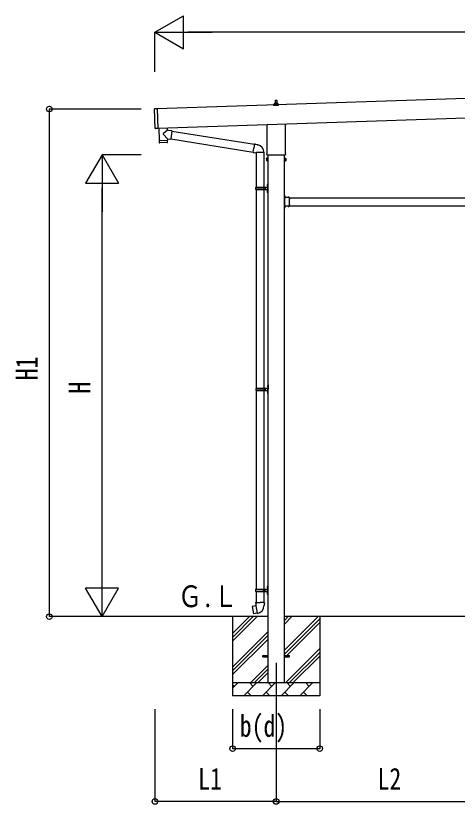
# Model space of a CAD drawing. Units: millimetres, scale not verified. Extents: x -21025 to 21025, y -14850 to 14850.
# Drawn here: x -5886 to -2541, y -6561 to -588 of the extents above; entities that cross this region are included whole.
import ezdxf
from ezdxf.enums import TextEntityAlignment as Align

# ---------------------------------------------------------------- set-up
doc = ezdxf.new("R2010")
doc.units = ezdxf.units.MM
doc.header["$LTSCALE"] = 60
for name, color, linetype in [('0-4_YKK_12', 2, 'Continuous'), ('0-5_YKK_13', 4, 'Continuous'), ('0-6_YKK_A1', 4, 'Continuous'), ('0-7_YKK_D', 6, 'Continuous')]:
    doc.layers.add(name, color=color, linetype=linetype)
doc.styles.add('ＭＳ ゴシック', font='')
doc.styles.get('ＭＳ ゴシック').set_extended_font_data('MS Gothic')

msp = doc.modelspace()

# ---------------------------------------------------------------- linework, layer by layer
at = {"layer": '0-4_YKK_12'}
msp.add_line((-3912.9, -5490), (-3912.9, -5990), dxfattribs=at)
at = {"layer": '0-5_YKK_13'}
for p, q in [((-3922.9, -1254.95), (-3922.9, -1250.74)), ((-3921.9, -1250.74), (-3903.9, -1250.74)), ((-3918.9, -1250.74), (-3918.17, -1227.21)), ((-3917.18, -1226.24), (-3908.63, -1226.24)), ((-3907.63, -1227.21), (-3906.9, -1250.74)), ((-3902.9, -1254.95), (-3902.9, -1250.74)), ((-4829.11, -1441.7), (-4834.04, -1293.78)), ((-4814.08, -1292.12), (-4833.07, -1292.75)), ((-3931.15, -1266.24), (-3931.15, -1258.53)), ((-3894.65, -1266.24), (-3931.15, -1266.24)), ((-3930.77, -1257.74), (-3895.03, -1257.74)), ((-3930.39, -1257.55), (-3923.67, -1255.92)), ((-3923.28, -1255.74), (-3902.52, -1255.74)), ((-3895.42, -1257.55), (-3902.14, -1255.92)), ((-3894.65, -1266.24), (-3894.65, -1258.53)), ((-3981.2, -1630.23), (-3981.2, -1410.72)), ((-3844.6, -1406.16), (-3844.6, -1630.23)), ((-4735.86, -1518.93), (-4767.35, -1486.42)), ((-4738.62, -1436.1), (-4738.01, -1454.29)), ((-4702.41, -1459.35), (-4711.37, -1522.41)), ((-4702.67, -1461.17), (-4076.77, -1560.83)), ((-4799.39, -1534.07), (-4798.72, -1547.11)), ((-4738.11, -1548.04), (-4795.62, -1549.96)), ((-4794.92, -1532.92), (-4794.87, -1533.92)), ((-4739.95, -1531.09), (-4739.94, -1532.09)), ((-4735.86, -1518.93), (-4711.37, -1522.41)), ((-4735.86, -1518.93), (-4735.45, -1530.94)), ((-4711.11, -1520.58), (-4087.19, -1619.92)), ((-4087.51, -1621.74), (-4081.98, -1590.37)), ((-4076.45, -1559.01), (-4081.98, -1590.37)), ((-4076.45, -1559.01), (-4075.31, -1557.03)), ((-4075.31, -1557.03), (-4071.74, -1557.65)), ((-4071.74, -1557.65), (-4071.33, -1560)), ((-4056.82, -1562.83), (-4055.13, -1564.45)), ((-4055.13, -1564.45), (-4053.01, -1564.9)), ((-4087.51, -1621.74), (-4087.11, -1623.99)), ((-4087.51, -1621.74), (-4082.36, -1622.56)), ((-4087.11, -1623.99), (-4083.55, -1624.62)), ((-4083.55, -1624.62), (-4082.36, -1622.56)), ((-4082.36, -1622.56), (-4067.76, -1624.87)), ((-4067.76, -1624.87), (-4065.55, -1623.89)), ((-4005.25, -1624.28), (-4066.44, -1624.28)), ((-4065.4, -1624.28), (-4065.4, -1886)), ((-4005.4, -1624.28), (-4005.4, -1886)), ((-3986.9, -1668.5), (-3986.14, -1667.19)), ((-3986.9, -1668.5), (-3986.9, -1685.5)), ((-3979.9, -1672.09), (-3986.14, -1672.09)), ((-3982.9, -1639), (-3982.9, -1633.5)), ((-3844.96, -1642.5), (-3980.84, -1642.5)), ((-3845.9, -1672.09), (-3839.66, -1672.09)), ((-3842.9, -1633.5), (-3842.9, -1639)), ((-3838.9, -1668.5), (-3839.66, -1667.19)), ((-3838.9, -1668.5), (-3838.9, -1685.5)), ((-3986.9, -1685.5), (-3986.14, -1686.81)), ((-3979.9, -1681.91), (-3986.14, -1681.91)), ((-3979.9, -1686.81), (-3986.14, -1686.81)), ((-3977.4, -1686.2), (-3979.9, -1686.2)), ((-3848.4, -1686.2), (-3845.9, -1686.2)), ((-3845.9, -1681.91), (-3839.66, -1681.91)), ((-3845.9, -1686.81), (-3839.66, -1686.81)), ((-3838.9, -1685.5), (-3839.66, -1686.81)), ((-4068.4, -1888), (-4018.07, -1888)), ((-4068.4, -1902), (-4018.07, -1902)), ((-4067.4, -1886), (-3981.4, -1886)), ((-4067.4, -1886), (-4067.4, -1888)), ((-4067.4, -1904), (-4067.4, -1902)), ((-4067.4, -1904), (-3981.4, -1904)), ((-4065.4, -1904), (-4065.4, -3408.5)), ((-4008.4, -1886), (-4008.4, -1890.5)), ((-4008.4, -1890.5), (-4006.4, -1890.5)), ((-4008.4, -1904), (-4008.4, -1899.5)), ((-4008.4, -1899.5), (-4006.4, -1899.5)), ((-4006.4, -1890.5), (-4006.4, -1895)), ((-4006.4, -1899.5), (-4006.4, -1895)), ((-4005.4, -1904), (-4005.4, -3408.5)), ((-4000.4, -1886), (-4000.4, -1895)), ((-4000.4, -1890.5), (-3997.4, -1890.5)), ((-4000.4, -1904), (-4000.4, -1895)), ((-4000.4, -1899.5), (-3997.4, -1899.5)), ((-3997.4, -1890.5), (-3997.4, -1895)), ((-3997.4, -1899.5), (-3997.4, -1895)), ((-3981.7, -1868.85), (-3979.66, -1869.85)), ((-3980.43, -1866.85), (-3979.8, -1866.85)), ((-3980.43, -1866.85), (-3980.43, -1875.15)), ((-3980.43, -1875.15), (-3979.8, -1875.15)), ((-3979.8, -1866.85), (-3979.8, -1875.15)), ((-3979.8, -1866.85), (-3979.4, -1867.25)), ((-3979.8, -1875.15), (-3979.4, -1874.75)), ((-3979.66, -1869.85), (-3979.05, -1871)), ((-3979.4, -1863), (-3976.4, -1861.5)), ((-3979.4, -1863), (-3979.4, -1895)), ((-3979.4, -1867.25), (-3979.4, -1874.75)), ((-3979.4, -1927), (-3979.4, -1895)), ((-3976.4, -1861.5), (-3976.4, -1895)), ((-3976.4, -1861.5), (-3975.4, -1861.5)), ((-3976.4, -1928.5), (-3976.4, -1895)), ((-3975.4, -1861.5), (-3975.4, -1895)), ((-3975.4, -1928.5), (-3975.4, -1895)), ((-3981.7, -1916.85), (-3979.66, -1917.85)), ((-3980.43, -1914.85), (-3979.8, -1914.85)), ((-3980.43, -1914.85), (-3980.43, -1923.15)), ((-3980.43, -1923.15), (-3979.8, -1923.15)), ((-3979.8, -1914.85), (-3979.8, -1923.15)), ((-3979.8, -1914.85), (-3979.4, -1915.25)), ((-3979.8, -1923.15), (-3979.4, -1922.75)), ((-3979.66, -1917.85), (-3979.05, -1919)), ((-3979.4, -1915.25), (-3979.4, -1922.75)), ((-3979.4, -1927), (-3976.4, -1928.5)), ((-3976.4, -1928.5), (-3975.4, -1928.5)), ((-3848.8, -1949.5), (-3850.4, -1949.5)), ((-3850.4, -1954), (-3848.8, -1954)), ((-3848.8, -1955), (-3850.4, -1955)), ((-3844.7, -1957), (-3850.4, -1957)), ((-3848.8, -1959), (-3850.4, -1959)), ((-3850.4, -1960), (-3848.8, -1960)), ((-3848.8, -1966.46), (-3848.8, -1949.5)), ((-3848.8, -1952.97), (-3848.8, -1961.04)), ((-3848.8, -1955.87), (-3846.14, -1954.55)), ((-3848.8, -1958.13), (-3846.14, -1959.45)), ((-3812.4, -1964.9), (-3848.8, -1964.9)), ((-3848.4, -1966.5), (-3845.4, -1966.5)), ((-3848.4, -1975.29), (-3848.4, -1968.5)), ((-3847.94, -1952.27), (-3848.1, -1952.27)), ((-3847.94, -1961.74), (-3848.1, -1961.74)), ((-3825.14, -1964.04), (-3825.14, -1964.2)), ((-3816.37, -1964.9), (-3824.44, -1964.9)), ((-3821.53, -1964.9), (-3822.85, -1962.24)), ((-3819.28, -1964.9), (-3817.95, -1962.24)), ((-3815.67, -1964.04), (-3815.67, -1964.2)), ((-3812.4, -1975.29), (-3812.4, -1964.9)), ((-3848.8, -2044.5), (-3848.8, -2027.54)), ((-3812.4, -2029.1), (-3848.8, -2029.1)), ((-3848.4, -2017.29), (-3848.4, -1976.71)), ((-3848.4, -2025.5), (-3848.4, -2018.71)), ((-3845.4, -2027.5), (-3848.4, -2027.5)), ((-3825.14, -2029.96), (-3825.14, -2029.8)), ((-3816.37, -2029.1), (-3824.44, -2029.1)), ((-3821.53, -2029.1), (-3822.85, -2031.76)), ((-3819.28, -2029.1), (-3817.95, -2031.76)), ((-3815.67, -2029.96), (-3815.67, -2029.8)), ((-3812.4, -2017.29), (-3812.4, -1976.71)), ((-3812.4, -2029.1), (-3812.4, -2018.71)), ((-3848.8, -2035), (-3850.4, -2035)), ((-3848.8, -2039), (-3850.4, -2039)), ((-3848.8, -2044.5), (-3850.4, -2044.5)), ((-3848.8, -2032.97), (-3848.8, -2041.04)), ((-3848.8, -2035.87), (-3846.14, -2034.55)), ((-3848.8, -2038.13), (-3846.14, -2039.45)), ((-3847.94, -2032.27), (-3848.1, -2032.27)), ((-3847.94, -2041.74), (-3848.1, -2041.74)), ((-3979.2, -3391.35), (-3977.16, -3392.35)), ((-3977.93, -3389.35), (-3977.3, -3389.35)), ((-3977.93, -3389.35), (-3977.93, -3397.65)), ((-3977.93, -3397.65), (-3977.3, -3397.65)), ((-3977.3, -3389.35), (-3977.3, -3397.65)), ((-3977.3, -3389.35), (-3976.9, -3389.75)), ((-3977.3, -3397.65), (-3976.9, -3397.25)), ((-3977.16, -3392.35), (-3976.55, -3393.5)), ((-3976.9, -3385.5), (-3973.9, -3384)), ((-3976.9, -3385.5), (-3976.9, -3417.5)), ((-3976.9, -3389.75), (-3976.9, -3397.25)), ((-3973.9, -3384), (-3973.9, -3417.5)), ((-3973.9, -3384), (-3972.9, -3384)), ((-3972.9, -3384), (-3972.9, -3417.5)), ((-4065.9, -3410.5), (-4015.57, -3410.5)), ((-4065.9, -3424.5), (-4015.57, -3424.5)), ((-4065.4, -3426.49), (-4065.4, -4931)), ((-4064.9, -3408.5), (-3978.9, -3408.5)), ((-4064.9, -3408.5), (-4064.9, -3410.5)), ((-4064.9, -3426.5), (-4064.9, -3424.5)), ((-4064.9, -3426.5), (-3978.9, -3426.5)), ((-4005.9, -3408.5), (-4005.9, -3413)), ((-4005.9, -3413), (-4003.9, -3413)), ((-4005.9, -3426.5), (-4005.9, -3422)), ((-4005.9, -3422), (-4003.9, -3422)), ((-4005.4, -3426.49), (-4005.4, -4931)), ((-4003.9, -3413), (-4003.9, -3417.5)), ((-4003.9, -3422), (-4003.9, -3417.5)), ((-3997.9, -3408.5), (-3997.9, -3417.5)), ((-3997.9, -3413), (-3994.9, -3413)), ((-3997.9, -3426.5), (-3997.9, -3417.5)), ((-3997.9, -3422), (-3994.9, -3422)), ((-3994.9, -3413), (-3994.9, -3417.5)), ((-3994.9, -3422), (-3994.9, -3417.5)), ((-3979.2, -3439.35), (-3977.16, -3440.35)), ((-3977.93, -3437.35), (-3977.3, -3437.35)), ((-3977.93, -3437.35), (-3977.93, -3445.65)), ((-3977.93, -3445.65), (-3977.3, -3445.65)), ((-3977.3, -3437.35), (-3977.3, -3445.65)), ((-3977.3, -3437.35), (-3976.9, -3437.75)), ((-3977.3, -3445.65), (-3976.9, -3445.25)), ((-3977.16, -3440.35), (-3976.55, -3441.5)), ((-3976.9, -3449.5), (-3976.9, -3417.5)), ((-3976.9, -3437.75), (-3976.9, -3445.25)), ((-3976.9, -3449.5), (-3973.9, -3451)), ((-3973.9, -3451), (-3973.9, -3417.5)), ((-3973.9, -3451), (-3972.9, -3451)), ((-3972.9, -3451), (-3972.9, -3417.5)), ((-4068.4, -4933), (-4018.07, -4933)), ((-4068.4, -4947), (-4018.07, -4947)), ((-4067.4, -4931), (-3981.4, -4931)), ((-4067.4, -4931), (-4067.4, -4933)), ((-4067.4, -4949), (-4067.4, -4947)), ((-4067.4, -4949), (-3981.4, -4949)), ((-4065.4, -4949), (-4065.4, -5033.93)), ((-4008.4, -4931), (-4008.4, -4935.5)), ((-4008.4, -4935.5), (-4006.4, -4935.5)), ((-4008.4, -4949), (-4008.4, -4944.5)), ((-4008.4, -4944.5), (-4006.4, -4944.5)), ((-4006.4, -4935.5), (-4006.4, -4940)), ((-4006.4, -4944.5), (-4006.4, -4940)), ((-4005.4, -4949), (-4005.4, -5033.93)), ((-4000.4, -4931), (-4000.4, -4940)), ((-4000.4, -4935.5), (-3997.4, -4935.5)), ((-4000.4, -4949), (-4000.4, -4940)), ((-4000.4, -4944.5), (-3997.4, -4944.5)), ((-3997.4, -4935.5), (-3997.4, -4940)), ((-3997.4, -4944.5), (-3997.4, -4940)), ((-3981.7, -4913.85), (-3979.66, -4914.85)), ((-3980.43, -4911.85), (-3979.8, -4911.85)), ((-3980.43, -4911.85), (-3980.43, -4920.15)), ((-3980.43, -4920.15), (-3979.8, -4920.15)), ((-3979.8, -4911.85), (-3979.8, -4920.15)), ((-3979.8, -4911.85), (-3979.4, -4912.25)), ((-3979.8, -4920.15), (-3979.4, -4919.75)), ((-3979.66, -4914.85), (-3979.05, -4916)), ((-3979.4, -4908), (-3976.4, -4906.5)), ((-3979.4, -4908), (-3979.4, -4940)), ((-3979.4, -4912.25), (-3979.4, -4919.75)), ((-3979.4, -4972), (-3979.4, -4940)), ((-3976.4, -4906.5), (-3976.4, -4940)), ((-3976.4, -4906.5), (-3975.4, -4906.5)), ((-3976.4, -4973.5), (-3976.4, -4940)), ((-3975.4, -4906.5), (-3975.4, -4940)), ((-3975.4, -4973.5), (-3975.4, -4940)), ((-3981.7, -4961.85), (-3979.66, -4962.85)), ((-3980.43, -4959.85), (-3979.8, -4959.85)), ((-3980.43, -4959.85), (-3980.43, -4968.15)), ((-3980.43, -4968.15), (-3979.8, -4968.15)), ((-3979.8, -4959.85), (-3979.8, -4968.15)), ((-3979.8, -4959.85), (-3979.4, -4960.25)), ((-3979.8, -4968.15), (-3979.4, -4967.75)), ((-3979.66, -4962.85), (-3979.05, -4964)), ((-3979.4, -4960.25), (-3979.4, -4967.75)), ((-3979.4, -4972), (-3976.4, -4973.5)), ((-3976.4, -4973.5), (-3975.4, -4973.5)), ((-4093.86, -5062.38), (-4094.67, -5063.55)), ((-4094.67, -5063.55), (-4085.05, -5118.11)), ((-4065.99, -5057.13), (-4093.86, -5062.38)), ((-4081.12, -5059.78), (-4081.33, -5060.02)), ((-4067.25, -5033.93), (-4069.4, -5034.71)), ((-4069.4, -5034.71), (-4069.4, -5038.33)), ((-4069.4, -5038.33), (-4067.16, -5039.14)), ((-4067.25, -5033.93), (-4035.4, -5033.93)), ((-4067.25, -5033.93), (-4067.16, -5039.14)), ((-4067.16, -5039.14), (-4066.9, -5053.93)), ((-4066.9, -5053.93), (-4065.55, -5055.93)), ((-4055.64, -5114.42), (-4065.77, -5056.95)), ((-4065.75, -5056.13), (-4065.75, -5056.83)), ((-4065.55, -5055.93), (-4065.58, -5055.93)), ((-4003.55, -5033.93), (-4035.4, -5033.93)), ((-4005.21, -5055.87), (-4005.29, -5058.03)), ((-4003.9, -5053.93), (-4005.21, -5055.87)), ((-4001.4, -5038.33), (-4003.64, -5039.14)), ((-4003.55, -5033.93), (-4001.4, -5034.71)), ((-4001.4, -5034.71), (-4001.4, -5038.33)), ((-4071.03, -5117.02), (-4071.31, -5116.86)), ((-4055.33, -5115.19), (-4055.58, -5114.52)), ((-4012.9, -5435.5), (-3975.4, -5435.5)), ((-4012.9, -5444.5), (-4012.9, -5435.5)), ((-3850.4, -5435.5), (-3812.9, -5435.5)), ((-3812.9, -5444.5), (-3812.9, -5435.5)), ((-4012.9, -5444.5), (-3975.4, -5444.5)), ((-3850.4, -5444.5), (-3812.9, -5444.5))]:
    msp.add_line(p, q, dxfattribs=at)
for points in [[(-4814.08, -1292.12), (-4809.09, -1442.04), (-4828.07, -1442.67)], [(-4802.58, -1438.23), (-4799.42, -1533.07), (-4735.45, -1530.94)], [(-4738.01, -1454.29), (-4740.1, -1456.05), (-4767.32, -1479.09)], [(-4702.41, -1459.35), (-4728.32, -1455.66), (-4738.01, -1454.29)], [(-4735.21, -1544.99), (-4735.42, -1531.94), (-4799.39, -1534.07)], [(-4076.45, -1559.01), (-4071.33, -1560), (-4056.82, -1562.83)], [(-3979.9, -1686.81), (-3979.9, -1667.19), (-3986.14, -1667.19)], [(-3979.9, -1686.2), (-3979.9, -1667.8), (-3977.4, -1667.8)], [(-3845.9, -1686.2), (-3845.9, -1667.8), (-3848.4, -1667.8)], [(-3845.9, -1686.81), (-3845.9, -1667.19), (-3839.66, -1667.19)], [(-3981.7, -1873.15), (-3979.66, -1872.15), (-3979.05, -1871)], [(-3981.7, -1921.15), (-3979.66, -1920.15), (-3979.05, -1919)], [(-3850.4, -1964.5), (-3850.4, -1958.5), (-3850.4, -1955.5), (-3850.4, -1949.5)], [(-3848.4, -1968.5), (-3845.4, -1968.5), (-3845.4, -1964.9)], [(-3850.4, -2044.5), (-3850.4, -2038.5), (-3850.4, -2035.5), (-3850.4, -2029.5)], [(-3848.4, -2025.5), (-3845.4, -2025.5), (-3845.4, -2029.1)], [(-3979.2, -3395.65), (-3977.16, -3394.65), (-3976.55, -3393.5)], [(-3979.2, -3443.65), (-3977.16, -3442.65), (-3976.55, -3441.5)], [(-3981.7, -4918.15), (-3979.66, -4917.15), (-3979.05, -4916)], [(-3981.7, -4966.15), (-3979.66, -4965.15), (-3979.05, -4964)], [(-4078.87, -5059.56), (-4079.15, -5059.4), (-4081.12, -5059.78)], [(-4003.55, -5033.93), (-4003.64, -5039.14), (-4003.9, -5053.93)], [(-4055.91, -5114.33), (-4083.89, -5118.93), (-4085.05, -5118.11)], [(-4068.84, -5116.46), (-4069.05, -5116.69), (-4071.03, -5117.02)]]:
    msp.add_lwpolyline(points, dxfattribs=at)
for points in [[(-3977.4, -1687.5), (-3977.4, -1666.5), (-3975.4, -1666.5), (-3975.4, -1687.5)], [(-3848.4, -1687.5), (-3848.4, -1666.5), (-3850.4, -1666.5), (-3850.4, -1687.5)]]:
    msp.add_lwpolyline(points, close=True, dxfattribs=at)
for centre, radius, start, end in [((-3918.82, -1251.37), 4.13, 90, 171.17633), ((-3921.9, -1251.74), 1, 90, 180), ((-3917.18, -1227.24), 1, 90, 178.60509), ((-3909.57, -1250.74), 4.83, 133.60282, 180), ((-3916.23, -1250.74), 4.83, 0, 46.39718), ((-3908.63, -1227.24), 1, 1.39491, 90), ((-3906.99, -1251.37), 4.13, 8.82367, 90), ((-3903.9, -1251.74), 1, 0, 90), ((-4833.04, -1293.75), 1, 91.90915, 181.90915), ((-3930.15, -1258.53), 1, 103.62699, 180), ((-3923.9, -1254.95), 1, 283.62699, 0), ((-3901.9, -1254.95), 1, 180, 256.37301), ((-3895.65, -1258.53), 1, 0, 76.37301), ((-4828.11, -1441.67), 1, 181.90915, 271.90915), ((-4763.93, -1482.77), 5, 132.56466, 226.88314), ((-4795.73, -1546.96), 3, 182.90915, 271.95747), ((-4738.21, -1545.04), 3, 271.90915, 0.90915), ((-4065.55, -1623.89), 60.3, 359.62495, 78), ((-3982.56, -1669.64), 4.34, 145.61575, 214.38425), ((-3970.66, -1677), 16.24, 162.41205, 197.58795), ((-3978.9, -1633.5), 4, 125.09963, 180), ((-3978.9, -1639), 4, 180, 194.47751), ((-3978.9, -1639), 4, 194.47751, 241.04498), ((-3846.9, -1639), 4, 298.95502, 345.52249), ((-3846.9, -1633.5), 4, 0, 54.90037), ((-3846.9, -1639), 4, 345.52249, 0), ((-3843.25, -1669.64), 4.34, 325.61575, 34.38425), ((-3855.14, -1677), 16.24, 342.41205, 17.58795), ((-3982.56, -1684.36), 4.34, 145.61575, 214.38425), ((-3843.25, -1684.36), 4.34, 325.61575, 34.38425), ((-4019.65, -1895), 49.25, 171.82876, 180.00002), ((-4019.65, -1895), 49.25, 180.00002, 188.17127), ((-4018.07, -1886), 2, 270, 359.99998), ((-4018.07, -1904), 2, 0.00005, 90.00004), ((-3976.1, -1871), 6, 136.21765, 223.78235), ((-3981.4, -1884), 2, 270, 359.99998), ((-3981.4, -1906), 2, 0.00005, 90.00004), ((-3976.1, -1919), 6, 136.21765, 223.78235), ((-3848.4, -1964.5), 2, 180, 270), ((-3848.1, -1952.97), 0.7, 90, 180), ((-3848.1, -1961.04), 0.7, 180, 270), ((-3847.94, -1953.13), 0.862, 39.12355, 90), ((-3847.94, -1960.87), 0.862, 270, 320.87645), ((-3852.7, -1957), 7, 0, 39.12355), ((-3852.7, -1957), 7, 320.87645, 0), ((-3824.44, -1964.2), 0.7, 180, 270), ((-3824.27, -1964.04), 0.862, 129.12355, 180), ((-3820.4, -1968.8), 7, 90, 129.12355), ((-3820.4, -1968.8), 7, 50.87645, 90), ((-3816.37, -1964.2), 0.7, 270, 0), ((-3816.53, -1964.04), 0.862, 0, 50.87645), ((-3848.4, -2029.5), 2, 90, 180), ((-3849.1, -1976), 1, 314.427, 45.573), ((-3849.1, -2018), 1, 314.427, 45.573), ((-3824.44, -2029.8), 0.7, 90, 180), ((-3824.27, -2029.96), 0.862, 180, 230.87645), ((-3820.4, -2025.2), 7, 230.87645, 270), ((-3820.4, -2025.2), 7, 270, 309.12355), ((-3816.37, -2029.8), 0.7, 0, 90), ((-3816.53, -2029.96), 0.862, 309.12355, 0), ((-3811.7, -1976), 1, 134.427, 225.573), ((-3811.7, -2018), 1, 134.427, 225.573), ((-3848.1, -2032.97), 0.7, 90, 180), ((-3848.1, -2041.04), 0.7, 180, 270), ((-3847.94, -2033.13), 0.862, 39.12355, 90), ((-3847.94, -2040.87), 0.862, 270, 320.87645), ((-3852.7, -2037), 7, 0, 39.12355), ((-3852.7, -2037), 7, 320.87645, 0), ((-3973.6, -3393.5), 6, 136.21765, 223.78235), ((-4017.15, -3417.5), 49.25, 171.82876, 180.00002), ((-4017.15, -3417.5), 49.25, 180.00002, 188.17127), ((-4015.57, -3408.5), 2, 270, 359.99998), ((-4015.57, -3426.5), 2, 0.00005, 90.00004), ((-3973.6, -3441.5), 6, 136.21765, 223.78235), ((-3978.9, -3406.5), 2, 270, 359.99998), ((-3978.9, -3428.5), 2, 0.00005, 90.00004), ((-4019.65, -4940), 49.25, 171.82876, 180.00002), ((-4019.65, -4940), 49.25, 180.00002, 188.17127), ((-4018.07, -4931), 2, 270, 359.99998), ((-4018.07, -4949), 2, 0.00005, 90.00004), ((-3976.1, -4916), 6, 136.21765, 223.78235), ((-3981.4, -4929), 2, 270, 359.99998), ((-3981.4, -4951), 2, 0.00005, 90.00004), ((-3976.1, -4964), 6, 136.21765, 223.78235), ((-4066.05, -5056.83), 0.3, 280.66842, 0), ((-4065.55, -5056.13), 0.2, 100, 180), ((-4065.55, -5055.93), 60.3, 279.96938, 358), ((-4055.86, -5114.63), 0.3, 20, 99.33158), ((-4055.15, -5115.12), 0.2, 200, 279.96938)]:
    msp.add_arc(centre, radius, start, end, dxfattribs=at)
at = {"layer": '0-6_YKK_A1'}
for p, q in [((577.97, -1113.69), (-4814.04, -1293.4)), ((-4809.21, -1438.32), (582.8, -1258.58)), ((-3975.4, -1642.5), (-3975.4, -5640)), ((-3850.4, -5640), (-3850.4, -1642.5)), ((-3812.4, -1967), (-2213.4, -1967)), ((-3845.4, -2027), (-3849.9, -2027)), ((-3812.4, -2027), (-2213.4, -2027)), ((-3975.4, -5140), (-4669.56, -5140)), ((-4242.9, -5140), (-4242.9, -5740)), ((-4242.9, -5325.05), (-4057.85, -5140)), ((-4242.9, -5296.77), (-4086.13, -5140)), ((-4242.9, -5268.48), (-4114.42, -5140)), ((-2175.4, -5140), (-3850.4, -5140)), ((-3850.4, -5395.1), (-3595.3, -5140)), ((-3850.4, -5197.11), (-3793.29, -5140)), ((-3850.4, -5168.82), (-3821.58, -5140)), ((-3850.4, -5423.38), (-3582.9, -5155.88)), ((-3850.4, -5451.67), (-3582.9, -5184.17)), ((-3582.9, -5140), (-3582.9, -5740)), ((-4242.9, -5523.04), (-3975.4, -5255.54)), ((-4242.9, -5551.32), (-3975.4, -5283.82)), ((-4242.9, -5579.61), (-3975.4, -5312.11)), ((-3840.74, -5640), (-3582.9, -5382.16)), ((-3812.46, -5640), (-3582.9, -5410.44)), ((-3784.18, -5640), (-3582.9, -5438.73)), ((-4105.3, -5640), (-3975.4, -5510.1)), ((-4077.02, -5640), (-3975.4, -5538.38)), ((-4048.73, -5640), (-3975.4, -5566.67)), ((-4242.9, -5640), (-3582.9, -5640)), ((-4242.9, -5682.89), (-4200.01, -5640)), ((-4228.56, -5668.55), (-4242.9, -5654.21)), ((-4158.59, -5740), (-4058.59, -5640)), ((-4087.14, -5668.55), (-4115.69, -5640)), ((-4017.17, -5740), (-3917.17, -5640)), ((-3945.72, -5668.55), (-3974.27, -5640)), ((-3875.74, -5740), (-3775.74, -5640)), ((-3804.3, -5668.55), (-3832.85, -5640)), ((-3734.32, -5740), (-3634.32, -5640)), ((-3662.88, -5668.55), (-3691.43, -5640)), ((-3586.19, -5640), (-3582.9, -5636.72)), ((-4130.03, -5711.45), (-4101.48, -5740)), ((-3988.61, -5711.45), (-3960.06, -5740)), ((-3847.19, -5711.45), (-3818.64, -5740)), ((-3705.77, -5711.45), (-3677.22, -5740)), ((-3582.9, -5740), (-4242.9, -5740))]:
    msp.add_line(p, q, dxfattribs=at)
msp.add_lwpolyline([(-3845.4, -1967), (-3849.9, -1967), (-3849.9, -2027)], dxfattribs=at)
at = {"layer": '0-7_YKK_D'}
for p, q in [((-4831.51, -712.55), (-4615, -587.55)), ((-4615, -837.55), (-4615, -587.55)), ((-4831.51, -1012.55), (-4831.51, -711.55)), ((-4831.51, -712.55), (-4615, -837.55)), ((-4831.51, -712.55), (-4398.49, -712.55)), ((350.28, -712.55), (-4581.51, -712.55)), ((-4935.54, -1294.05), (-5632.51, -1294.05)), ((-5631.51, -5140), (-5631.51, -1294.05)), ((-5231.51, -1640), (-5356.51, -1856.51)), ((-4935.54, -1640), (-5232.51, -1640)), ((-5231.51, -1640), (-5106.51, -1856.51)), ((-5231.51, -1640), (-5231.51, -2073.01)), ((-5356.51, -1856.51), (-5106.51, -1856.51)), ((-5231.51, -4890), (-5231.51, -1890)), ((-5231.51, -5140), (-5231.51, -4706.99)), ((-5231.51, -5140), (-5356.51, -4923.49)), ((-5106.51, -4923.49), (-5356.51, -4923.49)), ((-5231.51, -5140), (-5106.51, -4923.49)), ((-4670.56, -5140), (-5632.51, -5140)), ((-4670.56, -5140), (-5232.51, -5140)), ((-4831.51, -5840), (-4831.51, -6541)), ((-4242.9, -5840), (-4242.9, -6141)), ((-3912.9, -5840), (-3912.9, -6541)), ((-3912.9, -5840), (-3912.9, -6541)), ((-3582.9, -5840), (-3582.9, -6141)), ((-4242.9, -6140), (-3582.9, -6140)), ((-3912.9, -6540), (-4831.51, -6540)), ((-3912.9, -6540), (-2112.9, -6540))]:
    msp.add_line(p, q, dxfattribs=at)
for centre in [(-5631.51, -1294.05), (-5631.51, -5140), (-4242.9, -6140), (-3582.9, -6140), (-4831.51, -6540), (-3912.9, -6540), (-3912.9, -6540)]:
    msp.add_circle(centre, 21.25, dxfattribs=at)

# ---------------------------------------------------------------- texts
at = {"layer": '0-6_YKK_A1', "style": 'ＭＳ ゴシック', "width": 0.8}
msp.add_text('Ｇ.Ｌ', height=165, dxfattribs=at).set_placement((-4656.23, -5117.64), align=Align.BOTTOM_LEFT)
at = {"layer": '0-7_YKK_D', "style": 'ＭＳ ゴシック', "width": 0.8}
for s, p in [('H1', (-5671.51, -3349.03)), ('H', (-5271.51, -3450))]:
    msp.add_text(s, height=165, rotation=90, dxfattribs=at).set_placement(p, align=Align.BOTTOM_LEFT)
for s, p in [('b(d)', (-4188.9, -6100)), ('L1', (-4504.2, -6500)), ('L2', (-3144.9, -6500))]:
    msp.add_text(s, height=165, dxfattribs=at).set_placement(p, align=Align.BOTTOM_LEFT)

doc.saveas('drawing.dxf')
